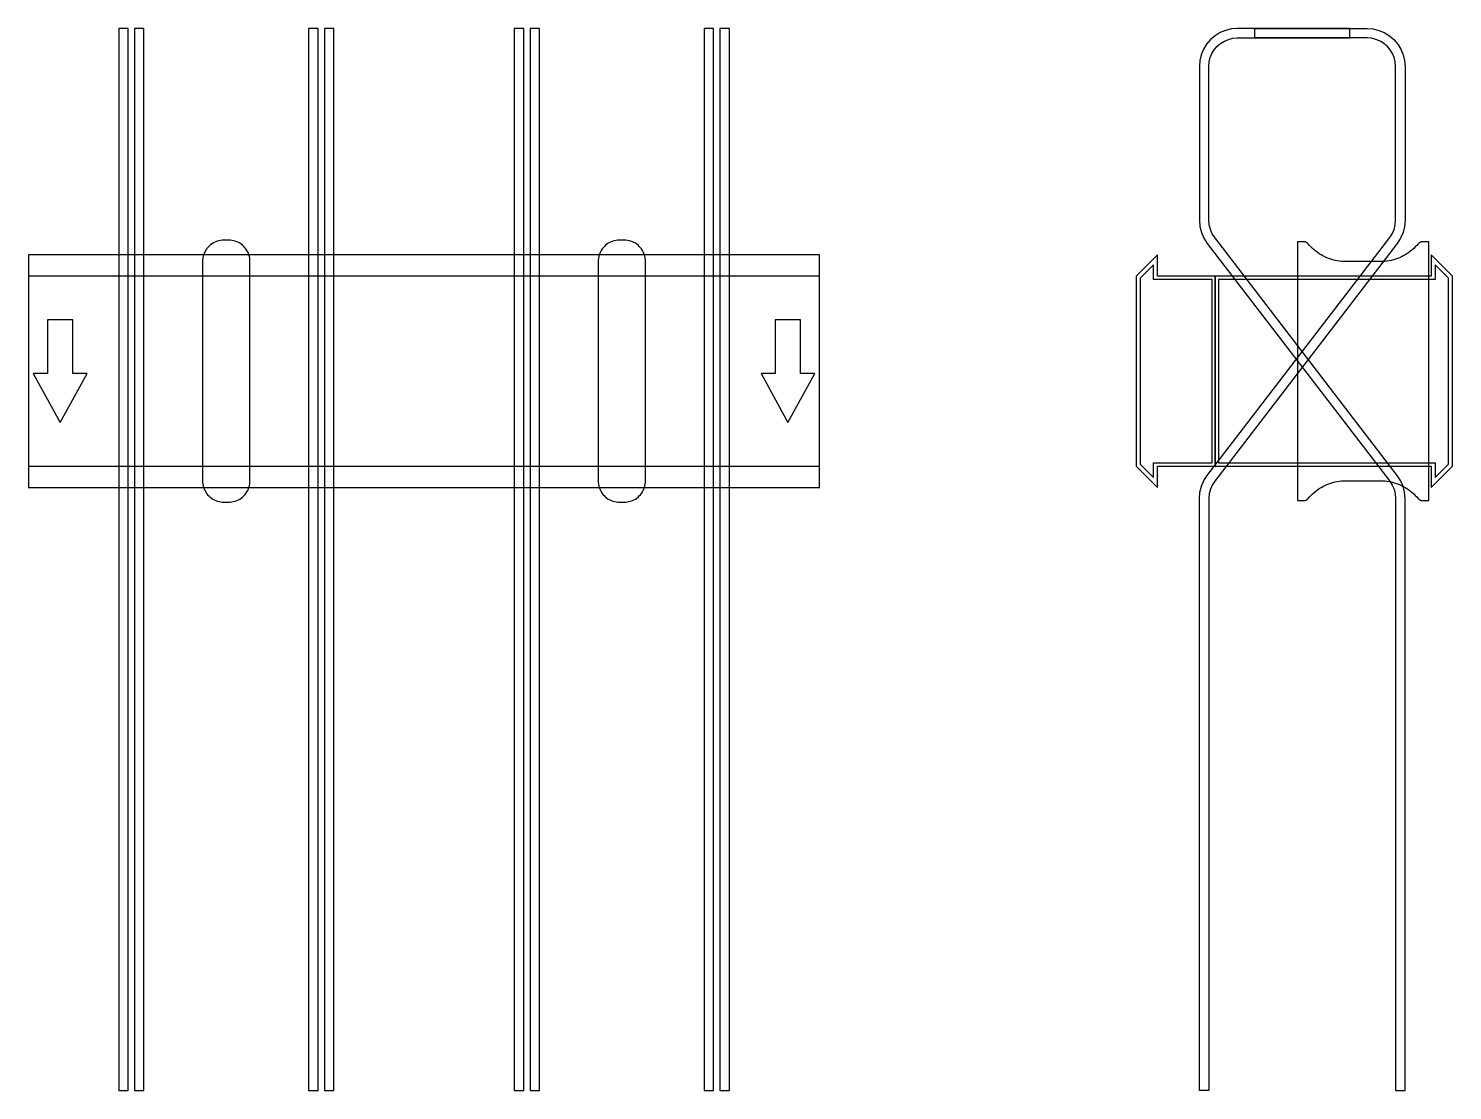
# Model space of a CAD drawing. Extents: x 0 to 900, y -455 to 217.
import ezdxf

# ---------------------------------------------------------------- set-up
doc = ezdxf.new("R2010")
doc.units = 0
doc.layers.add('Halfen', color=7, linetype='CONTINUOUS')

msp = doc.modelspace()

# ---------------------------------------------------------------- linework, layer by layer
at = {"layer": 'Halfen', "color": 7}
for points in [[(63, -454.728), (63, 216.629), (57, 216.629), (57, -454.728)], [(73, -454.728), (73, 216.629), (67, 216.629), (67, -454.728)], [(183, -454.728), (183, 216.629), (177, 216.629), (177, -454.728)], [(193, -454.728), (193, 216.629), (187, 216.629), (187, -454.728)], [(313, -454.728), (313, 216.629), (307, 216.629), (307, -454.728)], [(323, -454.728), (323, 216.629), (317, 216.629), (317, -454.728)], [(433, -454.728), (433, 216.629), (427, 216.629), (427, -454.728)], [(443, -454.728), (443, 216.629), (437, 216.629), (437, -454.728)], [(870, -454.728), (870, -80.478), (869.679, -76.568), (868.726, -72.763), (867.166, -69.164), (865.04, -65.868), (749.72, 84.421), (748.125, 86.894), (746.955, 89.593), (746.24, 92.447), (746, 95.379), (746, 192.629), (746.222, 195.445), (746.881, 198.191), (747.962, 200.801), (749.438, 203.209), (751.272, 205.357), (753.42, 207.191), (755.828, 208.667), (758.438, 209.748), (761.184, 210.407), (764, 210.629), (835, 210.629), (835, 216.629), (764, 216.629), (760.246, 216.333), (756.584, 215.454), (753.104, 214.013), (749.893, 212.045), (747.029, 209.599), (744.584, 206.736), (742.616, 203.525), (741.175, 200.045), (740.295, 196.383), (740, 192.629), (740, 95.379), (740.321, 91.47), (741.274, 87.665), (742.834, 84.066), (744.96, 80.769), (860.28, -69.52), (861.875, -71.993), (863.045, -74.692), (863.76, -77.546), (864, -80.478), (864, -454.728)], [(740, -454.728), (740, -80.478), (740.321, -76.568), (741.274, -72.763), (742.834, -69.164), (744.96, -65.868), (860.28, 84.421), (861.875, 86.894), (863.045, 89.593), (863.76, 92.447), (864, 95.379), (864, 192.629), (863.778, 195.445), (863.119, 198.191), (862.038, 200.801), (860.562, 203.209), (858.728, 205.357), (856.58, 207.191), (854.172, 208.667), (851.562, 209.748), (848.816, 210.407), (846, 210.629), (775, 210.629), (775, 216.629), (846, 216.629), (849.754, 216.333), (853.416, 215.454), (856.896, 214.013), (860.107, 212.045), (862.971, 209.599), (865.416, 206.736), (867.384, 203.525), (868.825, 200.045), (869.705, 196.383), (870, 192.629), (870, 95.379), (869.679, 91.47), (868.726, 87.665), (867.166, 84.066), (865.04, 80.769), (749.72, -69.52), (748.125, -71.993), (746.955, -74.692), (746.24, -77.546), (746, -80.478), (746, -454.728)], [(140, -69.3), (140, -56.8), (140, 69.3), (139.958, 70.359), (139.834, 71.412), (139.627, 72.452), (139.339, 73.472), (138.972, 74.466), (138.529, 75.429), (138.011, 76.354), (137.422, 77.235), (136.765, 78.068), (136.046, 78.846), (135.268, 79.565), (134.435, 80.222), (133.554, 80.811), (132.629, 81.329), (131.666, 81.772), (130.672, 82.139), (129.652, 82.427), (128.612, 82.634), (127.559, 82.758), (126.5, 82.8), (123.5, 82.8), (122.441, 82.758), (121.388, 82.634), (120.348, 82.427), (119.328, 82.139), (118.334, 81.772), (117.371, 81.329), (116.446, 80.811), (115.565, 80.222), (114.732, 79.565), (113.954, 78.846), (113.235, 78.068), (112.578, 77.235), (111.989, 76.354), (111.471, 75.429), (111.028, 74.466), (110.661, 73.472), (110.373, 72.452), (110.166, 71.412), (110.042, 70.359), (110, 69.3), (110, -56.8), (110, -69.3), (110.042, -70.359), (110.166, -71.412), (110.373, -72.452), (110.661, -73.472), (111.028, -74.466), (111.471, -75.429), (111.989, -76.354), (112.578, -77.235), (113.235, -78.068), (113.954, -78.846), (114.732, -79.565), (115.565, -80.222), (116.446, -80.811), (117.371, -81.329), (118.334, -81.772), (119.328, -82.139), (120.348, -82.427), (121.388, -82.634), (122.441, -82.758), (123.5, -82.8), (126.5, -82.8), (127.559, -82.758), (128.612, -82.634), (129.652, -82.427), (130.672, -82.139), (131.666, -81.772), (132.629, -81.329), (133.554, -80.811), (134.435, -80.222), (135.268, -79.565), (136.046, -78.846), (136.765, -78.068), (137.422, -77.235), (138.011, -76.354), (138.529, -75.429), (138.972, -74.466), (139.339, -73.472), (139.627, -72.452), (139.834, -71.412), (139.958, -70.359), (140, -69.3)], [(390, -69.3), (390, -56.8), (390, 69.3), (389.958, 70.359), (389.834, 71.412), (389.627, 72.452), (389.339, 73.472), (388.972, 74.466), (388.529, 75.429), (388.011, 76.354), (387.422, 77.235), (386.765, 78.068), (386.046, 78.846), (385.268, 79.565), (384.435, 80.222), (383.554, 80.811), (382.629, 81.329), (381.666, 81.772), (380.672, 82.139), (379.652, 82.427), (378.612, 82.634), (377.559, 82.758), (376.5, 82.8), (373.5, 82.8), (372.441, 82.758), (371.388, 82.634), (370.348, 82.427), (369.328, 82.139), (368.334, 81.772), (367.371, 81.329), (366.446, 80.811), (365.565, 80.222), (364.732, 79.565), (363.954, 78.846), (363.235, 78.068), (362.578, 77.235), (361.989, 76.354), (361.471, 75.429), (361.028, 74.466), (360.661, 73.472), (360.373, 72.452), (360.166, 71.412), (360.042, 70.359), (360, 69.3), (360, -56.8), (360, -69.3), (360.042, -70.359), (360.166, -71.412), (360.373, -72.452), (360.661, -73.472), (361.028, -74.466), (361.471, -75.429), (361.989, -76.354), (362.578, -77.235), (363.235, -78.068), (363.954, -78.846), (364.732, -79.565), (365.565, -80.222), (366.446, -80.811), (367.371, -81.329), (368.334, -81.772), (369.328, -82.139), (370.348, -82.427), (371.388, -82.634), (372.441, -82.758), (373.5, -82.8), (376.5, -82.8), (377.559, -82.758), (378.612, -82.634), (379.652, -82.427), (380.672, -82.139), (381.666, -81.772), (382.629, -81.329), (383.554, -80.811), (384.435, -80.222), (385.268, -79.565), (386.046, -78.846), (386.765, -78.068), (387.422, -77.235), (388.011, -76.354), (388.529, -75.429), (388.972, -74.466), (389.339, -73.472), (389.627, -72.452), (389.834, -71.412), (389.958, -70.359), (390, -69.3)], [(885, -81.8), (885, 81.8), (881, 81.8), (880.846, 81.797), (880.691, 81.786), (880.538, 81.769), (880.385, 81.746), (880.234, 81.715), (880.084, 81.678), (879.936, 81.634), (879.789, 81.584), (879.646, 81.527), (879.505, 81.464), (879.366, 81.395), (879.231, 81.32), (879.1, 81.239), (878.972, 81.153), (878.848, 81.06), (878.728, 80.963), (878.613, 80.86), (878.502, 80.752), (878.397, 80.639), (878.296, 80.522), (877.41, 79.491), (876.479, 78.5), (875.505, 77.551), (874.491, 76.646), (873.437, 75.787), (872.347, 74.975), (871.222, 74.211), (870.064, 73.499), (868.876, 72.838), (867.66, 72.23), (866.418, 71.676), (865.153, 71.178), (863.867, 70.736), (862.563, 70.351), (861.243, 70.024), (859.911, 69.756), (858.567, 69.547), (857.216, 69.397), (855.859, 69.307), (854.5, 69.277), (832.5, 69.277), (831.141, 69.307), (829.784, 69.397), (828.433, 69.547), (827.089, 69.756), (825.757, 70.024), (824.437, 70.351), (823.133, 70.736), (821.847, 71.178), (820.582, 71.676), (819.34, 72.23), (818.124, 72.838), (816.936, 73.499), (815.778, 74.211), (814.653, 74.975), (813.563, 75.787), (812.509, 76.646), (811.495, 77.551), (810.521, 78.5), (809.59, 79.491), (808.704, 80.522), (808.603, 80.639), (808.498, 80.752), (808.387, 80.86), (808.272, 80.963), (808.152, 81.06), (808.028, 81.153), (807.9, 81.239), (807.769, 81.32), (807.634, 81.395), (807.495, 81.464), (807.354, 81.527), (807.211, 81.584), (807.064, 81.634), (806.916, 81.678), (806.766, 81.715), (806.615, 81.746), (806.462, 81.769), (806.309, 81.786), (806.154, 81.797), (806, 81.8), (802, 81.8), (802, -81.8), (806, -81.8), (806.154, -81.797), (806.309, -81.786), (806.462, -81.769), (806.615, -81.746), (806.766, -81.715), (806.916, -81.678), (807.064, -81.634), (807.211, -81.584), (807.354, -81.527), (807.495, -81.464), (807.634, -81.395), (807.769, -81.32), (807.9, -81.239), (808.028, -81.153), (808.152, -81.06), (808.272, -80.963), (808.387, -80.86), (808.498, -80.752), (808.603, -80.639), (808.704, -80.522), (809.59, -79.491), (810.521, -78.5), (811.495, -77.551), (812.509, -76.646), (813.563, -75.787), (814.653, -74.975), (815.778, -74.211), (816.936, -73.499), (818.124, -72.838), (819.34, -72.23), (820.582, -71.676), (821.847, -71.178), (823.133, -70.736), (824.437, -70.351), (825.757, -70.024), (827.089, -69.756), (828.433, -69.547), (829.784, -69.397), (831.141, -69.307), (832.5, -69.277), (854.5, -69.277), (855.859, -69.307), (857.216, -69.397), (858.567, -69.547), (859.911, -69.756), (861.243, -70.024), (862.563, -70.351), (863.867, -70.736), (865.153, -71.178), (866.418, -71.676), (867.66, -72.23), (868.876, -72.838), (870.064, -73.499), (871.222, -74.211), (872.347, -74.975), (873.437, -75.787), (874.491, -76.646), (875.505, -77.551), (876.479, -78.5), (877.41, -79.491), (878.296, -80.522), (878.397, -80.639), (878.502, -80.752), (878.613, -80.86), (878.728, -80.963), (878.848, -81.06), (878.972, -81.153), (879.1, -81.239), (879.231, -81.32), (879.366, -81.395), (879.505, -81.464), (879.646, -81.527), (879.789, -81.584), (879.936, -81.634), (880.084, -81.678), (880.234, -81.715), (880.385, -81.746), (880.538, -81.769), (880.691, -81.786), (880.846, -81.797), (881, -81.8)], [(0, -73.5), (500, -73.5), (500, 73.5), (0, 73.5)], [(750, -60), (750, 60), (713.5, 60), (713.5, 73.5), (700, 60), (700, -60), (713.5, -73.5), (713.5, -60)], [(900, -60), (900, 60), (886.5, 73.5), (886.5, 60), (750, 60), (750, -60), (886.5, -60), (886.5, -73.5)], [(748, -58), (748, 58), (711, 58), (711, 67.25), (702.5, 58.75), (702.5, -58.75), (711, -67.25), (711, -58)], [(897.5, -58.75), (897.5, 58.75), (889, 67.25), (889, 58), (752, 58), (752, -58), (889, -58), (889, -67.25)], [(0, -60), (500, -60), (500, 60), (0, 60)], [(20, -32.5), (37, -1.5), (28, -1.5), (28, 32.5), (12, 32.5), (12, -1.5), (3, -1.5)], [(480, -32.5), (497, -1.5), (488, -1.5), (488, 32.5), (472, 32.5), (472, -1.5), (463, -1.5)]]:
    msp.add_lwpolyline(points, close=True, dxfattribs=at)

doc.saveas('drawing.dxf')
